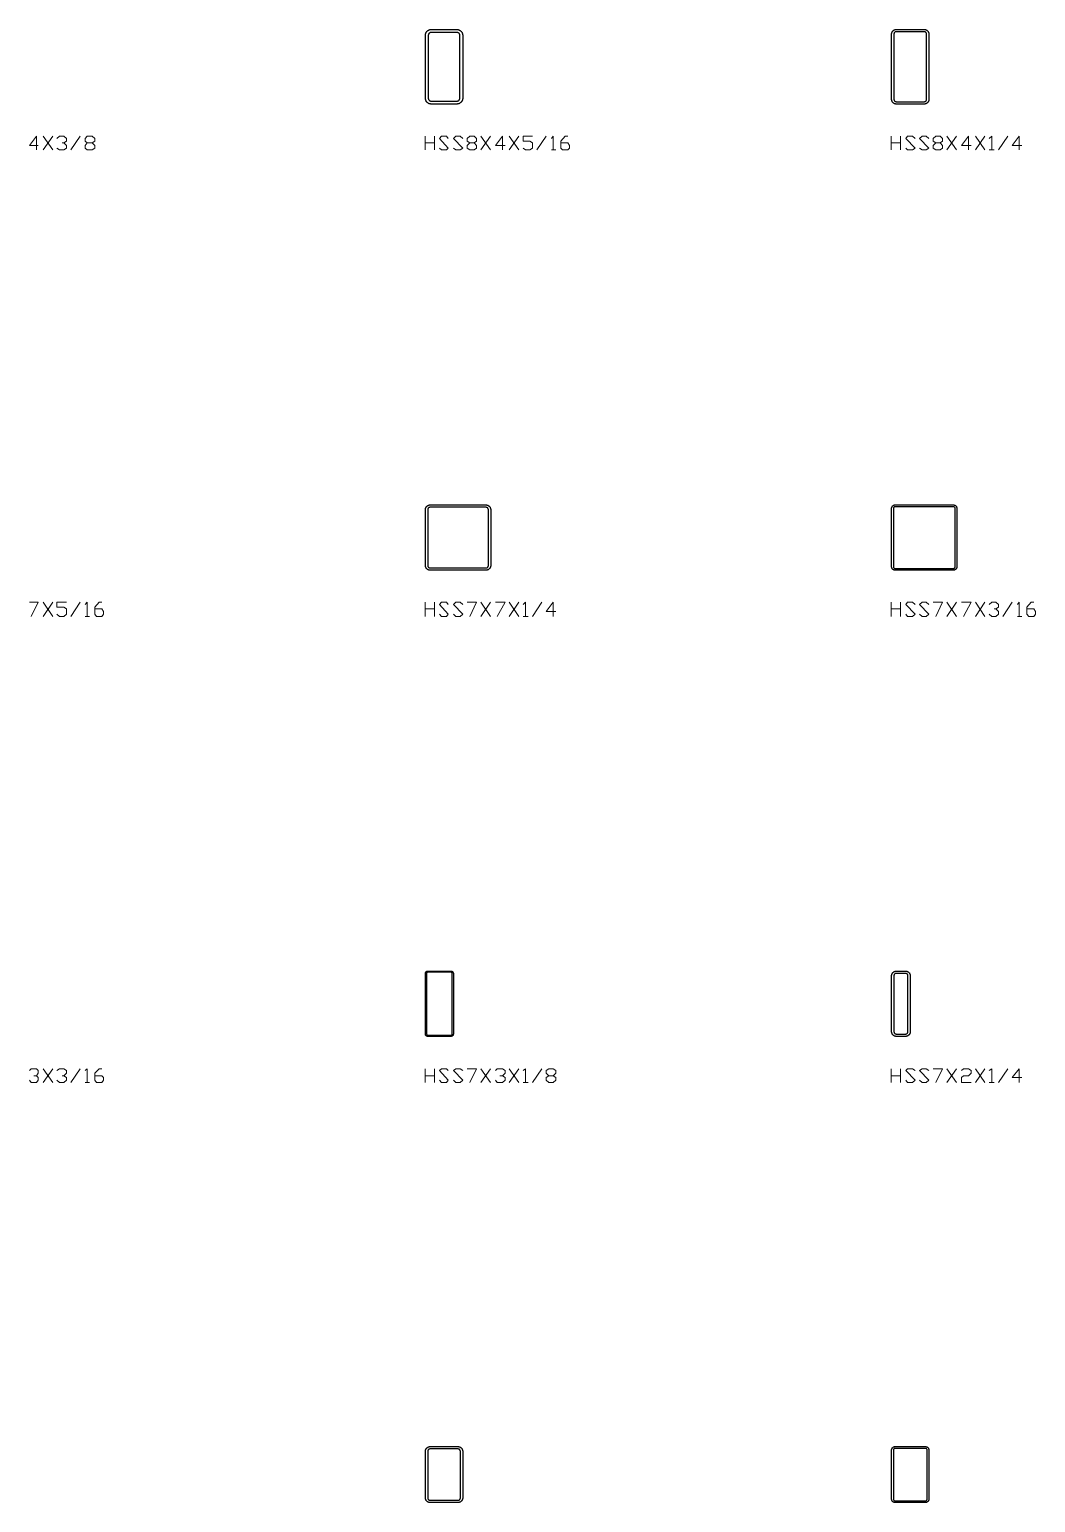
# Model space of a CAD drawing. Header units: inches. Extents: x 0 to 975, y -1305 to 34.
# Drawn here: x 607.5 to 715.4, y -950 to -792 of the extents above; entities that cross this region are included whole.
import ezdxf

# ---------------------------------------------------------------- set-up
doc = ezdxf.new("R2010")
doc.units = ezdxf.units.IN
doc.header["$MEASUREMENT"] = 0
doc.layers.add('AISC_STEEL', color=7, linetype='Continuous')

msp = doc.modelspace()

# ---------------------------------------------------------------- linework, layer by layer
at = {"color": 3, "lineweight": 0}
for p, q in [((609.01, -803.43), (610.03, -804.9)), ((609.01, -804.9), (610.03, -803.43)), ((611.97, -804.9), (612.98, -803.43)), ((649.96, -804.9), (649.96, -803.43)), ((649.96, -804.16), (650.97, -804.16)), ((650.97, -803.43), (650.97, -804.9)), ((655.95, -803.43), (656.97, -804.9)), ((655.95, -804.9), (656.97, -803.43)), ((659, -803.43), (660.01, -804.9)), ((659, -804.9), (660.01, -803.43)), ((661.95, -804.9), (662.96, -803.43)), ((699.94, -804.9), (699.94, -803.43)), ((699.94, -804.16), (700.95, -804.16)), ((700.95, -803.43), (700.95, -804.9)), ((705.93, -803.43), (706.95, -804.9)), ((705.93, -804.9), (706.95, -803.43)), ((708.98, -803.43), (709.99, -804.9)), ((708.98, -804.9), (709.99, -803.43)), ((711.47, -804.9), (712.48, -803.43)), ((663.51, -804.9), (663.98, -804.9)), ((710.45, -804.9), (711.01, -804.9)), ((609.01, -853.41), (610.03, -854.98)), ((609.01, -854.98), (610.03, -853.41)), ((611.97, -854.98), (612.98, -853.41)), ((649.96, -854.98), (649.96, -853.41)), ((649.96, -854.15), (650.97, -854.15)), ((650.97, -853.41), (650.97, -854.98)), ((655.95, -853.41), (656.97, -854.98)), ((655.95, -854.98), (656.97, -853.41)), ((659, -853.41), (660.01, -854.98)), ((659, -854.98), (660.01, -853.41)), ((661.49, -854.98), (662.5, -853.41)), ((699.94, -854.98), (699.94, -853.41)), ((699.94, -854.15), (700.95, -854.15)), ((700.95, -853.41), (700.95, -854.98)), ((705.93, -853.41), (706.95, -854.98)), ((705.93, -854.98), (706.95, -853.41)), ((708.98, -853.41), (709.99, -854.98)), ((708.98, -854.98), (709.99, -853.41)), ((711.93, -854.98), (712.94, -853.41)), ((613.53, -854.98), (613.99, -854.98)), ((660.47, -854.98), (661.03, -854.98)), ((713.5, -854.98), (713.96, -854.98)), ((609.01, -903.48), (610.03, -904.96)), ((609.01, -904.96), (610.03, -903.48)), ((611.97, -904.96), (612.98, -903.48)), ((649.96, -904.96), (649.96, -903.48)), ((650.97, -903.48), (650.97, -904.96)), ((655.95, -903.48), (656.97, -904.96)), ((655.95, -904.96), (656.97, -903.48)), ((659, -903.48), (660.01, -904.96)), ((659, -904.96), (660.01, -903.48)), ((661.49, -904.96), (662.5, -903.48)), ((699.94, -904.96), (699.94, -903.48)), ((700.95, -903.48), (700.95, -904.96)), ((705.93, -903.48), (706.95, -904.96)), ((705.93, -904.96), (706.95, -903.48)), ((708.98, -903.48), (709.99, -904.96)), ((708.98, -904.96), (709.99, -903.48)), ((711.47, -904.96), (712.48, -903.48)), ((613.53, -904.96), (613.99, -904.96)), ((649.96, -904.22), (650.97, -904.22)), ((660.47, -904.96), (661.03, -904.96)), ((699.94, -904.22), (700.95, -904.22)), ((710.45, -904.96), (711.01, -904.96))]:
    msp.add_line(p, q, dxfattribs=at)
for points in [[(608.46, -804.44), (607.54, -804.44), (608.28, -803.43), (608.28, -804.9)], [(610.49, -803.7), (610.77, -803.43), (611.23, -803.43), (611.5, -803.7), (611.5, -803.98), (611.23, -804.16), (611.04, -804.16)], [(611.23, -804.16), (611.5, -804.44), (611.5, -804.72), (611.23, -804.9), (610.77, -804.9), (610.49, -804.72)], [(614.27, -804.16), (614.55, -804.44), (614.55, -804.72), (614.27, -804.9), (613.72, -804.9), (613.53, -804.72), (613.53, -804.44), (613.72, -804.16), (614.27, -804.16), (614.55, -803.98), (614.55, -803.7), (614.27, -803.43), (613.72, -803.43), (613.53, -803.7), (613.53, -803.98), (613.72, -804.16)], [(651.53, -804.72), (651.71, -804.9), (652.26, -804.9), (652.45, -804.72), (651.53, -803.7), (651.71, -803.43), (652.26, -803.43), (652.45, -803.7)], [(653, -804.72), (653.28, -804.9), (653.74, -804.9), (654.02, -804.72), (653, -803.7), (653.28, -803.43), (653.74, -803.43), (654.02, -803.7)], [(655.22, -804.16), (655.49, -804.44), (655.49, -804.72), (655.22, -804.9), (654.75, -804.9), (654.48, -804.72), (654.48, -804.44), (654.75, -804.16), (655.22, -804.16), (655.49, -803.98), (655.49, -803.7), (655.22, -803.43), (654.75, -803.43), (654.48, -803.7), (654.48, -803.98), (654.75, -804.16)], [(658.54, -804.44), (657.52, -804.44), (658.26, -803.43), (658.26, -804.9)], [(660.47, -804.72), (660.75, -804.9), (661.21, -804.9), (661.49, -804.72), (661.49, -804.16), (661.21, -803.98), (660.47, -803.98), (660.47, -803.43), (661.49, -803.43)], [(663.51, -803.7), (663.7, -803.43), (663.7, -804.9)], [(664.53, -804.16), (665.27, -804.16), (665.45, -804.44), (665.45, -804.72), (665.27, -804.9), (664.71, -804.9), (664.53, -804.72), (664.53, -803.98), (664.99, -803.43), (665.27, -803.43)], [(701.51, -804.72), (701.69, -804.9), (702.25, -804.9), (702.52, -804.72), (701.51, -803.7), (701.69, -803.43), (702.25, -803.43), (702.52, -803.7)], [(702.98, -804.72), (703.26, -804.9), (703.72, -804.9), (704, -804.72), (702.98, -803.7), (703.26, -803.43), (703.72, -803.43), (704, -803.7)], [(705.2, -804.16), (705.47, -804.44), (705.47, -804.72), (705.2, -804.9), (704.74, -804.9), (704.46, -804.72), (704.46, -804.44), (704.74, -804.16), (705.2, -804.16), (705.47, -803.98), (705.47, -803.7), (705.2, -803.43), (704.74, -803.43), (704.46, -803.7), (704.46, -803.98), (704.74, -804.16)], [(708.52, -804.44), (707.5, -804.44), (708.24, -803.43), (708.24, -804.9)], [(710.45, -803.7), (710.73, -803.43), (710.73, -804.9)], [(713.96, -804.44), (712.94, -804.44), (713.68, -803.43), (713.68, -804.9)], [(607.54, -853.41), (608.46, -853.41), (607.72, -854.98)], [(610.49, -854.7), (610.77, -854.98), (611.23, -854.98), (611.5, -854.7), (611.5, -854.15), (611.23, -853.96), (610.49, -853.96), (610.49, -853.41), (611.5, -853.41)], [(613.53, -853.68), (613.72, -853.41), (613.72, -854.98)], [(614.55, -854.15), (615.29, -854.15), (615.47, -854.42), (615.47, -854.7), (615.29, -854.98), (614.73, -854.98), (614.55, -854.7), (614.55, -853.96), (615.01, -853.41), (615.29, -853.41)], [(651.53, -854.7), (651.71, -854.98), (652.26, -854.98), (652.45, -854.7), (651.53, -853.68), (651.71, -853.41), (652.26, -853.41), (652.45, -853.68)], [(653, -854.7), (653.28, -854.98), (653.74, -854.98), (654.02, -854.7), (653, -853.68), (653.28, -853.41), (653.74, -853.41), (654.02, -853.68)], [(654.48, -853.41), (655.49, -853.41), (654.75, -854.98)], [(657.52, -853.41), (658.54, -853.41), (657.71, -854.98)], [(660.47, -853.68), (660.75, -853.41), (660.75, -854.98)], [(663.98, -854.42), (662.96, -854.42), (663.7, -853.41), (663.7, -854.98)], [(701.51, -854.7), (701.69, -854.98), (702.25, -854.98), (702.52, -854.7), (701.51, -853.68), (701.69, -853.41), (702.25, -853.41), (702.52, -853.68)], [(702.98, -854.7), (703.26, -854.98), (703.72, -854.98), (704, -854.7), (702.98, -853.68), (703.26, -853.41), (703.72, -853.41), (704, -853.68)], [(704.46, -853.41), (705.47, -853.41), (704.74, -854.98)], [(707.5, -853.41), (708.52, -853.41), (707.69, -854.98)], [(710.45, -853.68), (710.73, -853.41), (711.19, -853.41), (711.47, -853.68), (711.47, -853.96), (711.19, -854.15), (711.01, -854.15)], [(711.19, -854.15), (711.47, -854.42), (711.47, -854.7), (711.19, -854.98), (710.73, -854.98), (710.45, -854.7)], [(713.5, -853.68), (713.68, -853.41), (713.68, -854.98)], [(714.51, -854.15), (715.25, -854.15), (715.43, -854.42), (715.43, -854.7), (715.25, -854.98), (714.7, -854.98), (714.51, -854.7), (714.51, -853.96), (714.97, -853.41), (715.25, -853.41)], [(607.54, -903.67), (607.72, -903.48), (608.28, -903.48), (608.46, -903.67), (608.46, -903.94), (608.28, -904.22), (608, -904.22)], [(610.49, -903.67), (610.77, -903.48), (611.23, -903.48), (611.5, -903.67), (611.5, -903.94), (611.23, -904.22), (611.04, -904.22)], [(613.53, -903.67), (613.72, -903.48), (613.72, -904.96)], [(614.55, -904.22), (615.29, -904.22), (615.47, -904.4), (615.47, -904.68), (615.29, -904.96), (614.73, -904.96), (614.55, -904.68), (614.55, -903.94), (615.01, -903.48), (615.29, -903.48)], [(651.53, -904.68), (651.71, -904.96), (652.26, -904.96), (652.45, -904.68), (651.53, -903.67), (651.71, -903.48), (652.26, -903.48), (652.45, -903.67)], [(653, -904.68), (653.28, -904.96), (653.74, -904.96), (654.02, -904.68), (653, -903.67), (653.28, -903.48), (653.74, -903.48), (654.02, -903.67)], [(654.48, -903.48), (655.49, -903.48), (654.75, -904.96)], [(657.52, -903.67), (657.71, -903.48), (658.26, -903.48), (658.54, -903.67), (658.54, -903.94), (658.26, -904.22), (657.98, -904.22)], [(660.47, -903.67), (660.75, -903.48), (660.75, -904.96)], [(663.7, -904.22), (663.98, -904.4), (663.98, -904.68), (663.7, -904.96), (663.24, -904.96), (662.96, -904.68), (662.96, -904.4), (663.24, -904.22), (663.7, -904.22), (663.98, -903.94), (663.98, -903.67), (663.7, -903.48), (663.24, -903.48), (662.96, -903.67), (662.96, -903.94), (663.24, -904.22)], [(701.51, -904.68), (701.69, -904.96), (702.25, -904.96), (702.52, -904.68), (701.51, -903.67), (701.69, -903.48), (702.25, -903.48), (702.52, -903.67)], [(702.98, -904.68), (703.26, -904.96), (703.72, -904.96), (704, -904.68), (702.98, -903.67), (703.26, -903.48), (703.72, -903.48), (704, -903.67)], [(704.46, -903.48), (705.47, -903.48), (704.74, -904.96)], [(707.5, -903.67), (707.69, -903.48), (708.24, -903.48), (708.52, -903.67), (708.52, -903.94), (708.24, -904.22), (707.69, -904.22), (707.5, -904.4), (707.5, -904.96), (708.52, -904.96)], [(710.45, -903.67), (710.73, -903.48), (710.73, -904.96)], [(713.96, -904.4), (712.94, -904.4), (713.68, -903.48), (713.68, -904.96)], [(608.28, -904.22), (608.46, -904.4), (608.46, -904.68), (608.28, -904.96), (607.72, -904.96), (607.54, -904.68)], [(611.23, -904.22), (611.5, -904.4), (611.5, -904.68), (611.23, -904.96), (610.77, -904.96), (610.49, -904.68)], [(658.26, -904.22), (658.54, -904.4), (658.54, -904.68), (658.26, -904.96), (657.71, -904.96), (657.52, -904.68)]]:
    msp.add_lwpolyline(points, dxfattribs=at)
at = {"layer": 'AISC_STEEL'}
for points in [[(653.38, -792), (653.4, -792), (653.43, -792), (653.46, -792.01), (653.49, -792.01), (653.52, -792.02), (653.55, -792.03), (653.58, -792.03), (653.61, -792.04), (653.63, -792.06), (653.66, -792.07), (653.69, -792.08), (653.71, -792.1), (653.74, -792.12), (653.76, -792.13), (653.78, -792.15), (653.81, -792.17), (653.83, -792.19), (653.85, -792.22), (653.87, -792.24), (653.88, -792.26), (653.9, -792.29), (653.92, -792.31), (653.93, -792.34), (653.94, -792.37), (653.96, -792.39), (653.97, -792.42), (653.97, -792.45), (653.98, -792.48), (653.99, -792.51), (653.99, -792.54), (654, -792.57), (654, -792.6), (654, -792.62), (654, -799.38), (654, -799.4), (654, -799.43), (653.99, -799.46), (653.99, -799.49), (653.98, -799.52), (653.97, -799.55), (653.97, -799.58), (653.96, -799.61), (653.94, -799.63), (653.93, -799.66), (653.92, -799.69), (653.9, -799.71), (653.88, -799.74), (653.87, -799.76), (653.85, -799.78), (653.83, -799.81), (653.81, -799.83), (653.78, -799.85), (653.76, -799.87), (653.74, -799.88), (653.71, -799.9), (653.69, -799.92), (653.66, -799.93), (653.63, -799.94), (653.61, -799.96), (653.58, -799.97), (653.55, -799.97), (653.52, -799.98), (653.49, -799.99), (653.46, -799.99), (653.43, -800), (653.4, -800), (653.38, -800), (650.62, -800), (650.6, -800), (650.57, -800), (650.54, -799.99), (650.51, -799.99), (650.48, -799.98), (650.45, -799.97), (650.42, -799.97), (650.39, -799.96), (650.37, -799.94), (650.34, -799.93), (650.31, -799.92), (650.29, -799.9), (650.26, -799.88), (650.24, -799.87), (650.22, -799.85), (650.19, -799.83), (650.17, -799.81), (650.15, -799.78), (650.13, -799.76), (650.12, -799.74), (650.1, -799.71), (650.08, -799.69), (650.07, -799.66), (650.06, -799.63), (650.04, -799.61), (650.03, -799.58), (650.03, -799.55), (650.02, -799.52), (650.01, -799.49), (650.01, -799.46), (650, -799.43), (650, -799.4), (650, -799.38), (650, -792.62), (650, -792.6), (650, -792.57), (650.01, -792.54), (650.01, -792.51), (650.02, -792.48), (650.03, -792.45), (650.03, -792.42), (650.04, -792.39), (650.06, -792.37), (650.07, -792.34), (650.08, -792.31), (650.1, -792.29), (650.12, -792.26), (650.13, -792.24), (650.15, -792.22), (650.17, -792.19), (650.19, -792.17), (650.22, -792.15), (650.24, -792.13), (650.26, -792.12), (650.29, -792.1), (650.31, -792.08), (650.34, -792.07), (650.37, -792.06), (650.39, -792.04), (650.42, -792.03), (650.45, -792.03), (650.48, -792.02), (650.51, -792.01), (650.54, -792.01), (650.57, -792), (650.6, -792), (650.62, -792)], [(650.62, -792.31), (650.6, -792.31), (650.57, -792.32), (650.54, -792.32), (650.51, -792.33), (650.49, -792.35), (650.46, -792.36), (650.44, -792.38), (650.41, -792.39), (650.39, -792.41), (650.38, -792.44), (650.36, -792.46), (650.35, -792.49), (650.33, -792.51), (650.32, -792.54), (650.32, -792.57), (650.31, -792.6), (650.31, -792.62), (650.31, -799.38), (650.31, -799.4), (650.32, -799.43), (650.32, -799.46), (650.33, -799.49), (650.35, -799.51), (650.36, -799.54), (650.38, -799.56), (650.39, -799.59), (650.41, -799.61), (650.44, -799.62), (650.46, -799.64), (650.49, -799.65), (650.51, -799.67), (650.54, -799.68), (650.57, -799.68), (650.6, -799.69), (650.62, -799.69), (653.38, -799.69), (653.4, -799.69), (653.43, -799.68), (653.46, -799.68), (653.49, -799.67), (653.51, -799.65), (653.54, -799.64), (653.56, -799.62), (653.59, -799.61), (653.61, -799.59), (653.62, -799.56), (653.64, -799.54), (653.65, -799.51), (653.67, -799.49), (653.68, -799.46), (653.68, -799.43), (653.69, -799.4), (653.69, -799.38), (653.69, -792.62), (653.69, -792.6), (653.68, -792.57), (653.68, -792.54), (653.67, -792.51), (653.65, -792.49), (653.64, -792.46), (653.62, -792.44), (653.61, -792.41), (653.59, -792.39), (653.56, -792.38), (653.54, -792.36), (653.51, -792.35), (653.49, -792.33), (653.46, -792.32), (653.43, -792.32), (653.4, -792.31), (653.38, -792.31)], [(703.5, -792), (703.53, -792), (703.56, -792), (703.59, -792.01), (703.62, -792.01), (703.64, -792.02), (703.67, -792.03), (703.7, -792.04), (703.72, -792.05), (703.75, -792.07), (703.77, -792.08), (703.8, -792.1), (703.82, -792.12), (703.84, -792.14), (703.86, -792.16), (703.88, -792.18), (703.9, -792.2), (703.92, -792.23), (703.93, -792.25), (703.95, -792.28), (703.96, -792.3), (703.97, -792.33), (703.98, -792.36), (703.99, -792.38), (703.99, -792.41), (704, -792.44), (704, -792.47), (704, -792.5), (704, -799.5), (704, -799.53), (704, -799.56), (703.99, -799.59), (703.99, -799.62), (703.98, -799.64), (703.97, -799.67), (703.96, -799.7), (703.95, -799.72), (703.93, -799.75), (703.92, -799.77), (703.9, -799.8), (703.88, -799.82), (703.86, -799.84), (703.84, -799.86), (703.82, -799.88), (703.8, -799.9), (703.77, -799.92), (703.75, -799.93), (703.72, -799.95), (703.7, -799.96), (703.67, -799.97), (703.64, -799.98), (703.62, -799.99), (703.59, -799.99), (703.56, -800), (703.53, -800), (703.5, -800), (700.5, -800), (700.47, -800), (700.44, -800), (700.41, -799.99), (700.38, -799.99), (700.36, -799.98), (700.33, -799.97), (700.3, -799.96), (700.28, -799.95), (700.25, -799.93), (700.23, -799.92), (700.2, -799.9), (700.18, -799.88), (700.16, -799.86), (700.14, -799.84), (700.12, -799.82), (700.1, -799.8), (700.08, -799.77), (700.07, -799.75), (700.05, -799.72), (700.04, -799.7), (700.03, -799.67), (700.02, -799.64), (700.01, -799.62), (700.01, -799.59), (700, -799.56), (700, -799.53), (700, -799.5), (700, -792.5), (700, -792.47), (700, -792.44), (700.01, -792.41), (700.01, -792.38), (700.02, -792.36), (700.03, -792.33), (700.04, -792.3), (700.05, -792.28), (700.07, -792.25), (700.08, -792.23), (700.1, -792.2), (700.12, -792.18), (700.14, -792.16), (700.16, -792.14), (700.18, -792.12), (700.2, -792.1), (700.23, -792.08), (700.25, -792.07), (700.28, -792.05), (700.3, -792.04), (700.33, -792.03), (700.36, -792.02), (700.38, -792.01), (700.41, -792.01), (700.44, -792), (700.47, -792), (700.5, -792)], [(700.5, -792.25), (700.47, -792.25), (700.44, -792.26), (700.42, -792.26), (700.39, -792.27), (700.37, -792.29), (700.34, -792.3), (700.32, -792.32), (700.3, -792.34), (700.29, -792.37), (700.27, -792.39), (700.26, -792.42), (700.26, -792.44), (700.25, -792.47), (700.25, -792.5), (700.25, -799.5), (700.25, -799.53), (700.26, -799.56), (700.26, -799.58), (700.27, -799.61), (700.29, -799.63), (700.3, -799.66), (700.32, -799.68), (700.34, -799.7), (700.37, -799.71), (700.39, -799.73), (700.42, -799.74), (700.44, -799.74), (700.47, -799.75), (700.5, -799.75), (703.5, -799.75), (703.53, -799.75), (703.56, -799.74), (703.58, -799.74), (703.61, -799.73), (703.63, -799.71), (703.66, -799.7), (703.68, -799.68), (703.7, -799.66), (703.71, -799.63), (703.73, -799.61), (703.74, -799.58), (703.74, -799.56), (703.75, -799.53), (703.75, -799.5), (703.75, -792.5), (703.75, -792.47), (703.74, -792.44), (703.74, -792.42), (703.73, -792.39), (703.71, -792.37), (703.7, -792.34), (703.68, -792.32), (703.66, -792.3), (703.63, -792.29), (703.61, -792.27), (703.58, -792.26), (703.56, -792.26), (703.53, -792.25), (703.5, -792.25)], [(656.5, -843), (656.53, -843), (656.56, -843), (656.59, -843.01), (656.62, -843.01), (656.64, -843.02), (656.67, -843.03), (656.7, -843.04), (656.72, -843.05), (656.75, -843.07), (656.77, -843.08), (656.8, -843.1), (656.82, -843.12), (656.84, -843.14), (656.86, -843.16), (656.88, -843.18), (656.9, -843.2), (656.92, -843.23), (656.93, -843.25), (656.95, -843.28), (656.96, -843.3), (656.97, -843.33), (656.98, -843.36), (656.99, -843.38), (656.99, -843.41), (657, -843.44), (657, -843.47), (657, -843.5), (657, -849.5), (657, -849.53), (657, -849.56), (656.99, -849.59), (656.99, -849.62), (656.98, -849.64), (656.97, -849.67), (656.96, -849.7), (656.95, -849.72), (656.93, -849.75), (656.92, -849.77), (656.9, -849.8), (656.88, -849.82), (656.86, -849.84), (656.84, -849.86), (656.82, -849.88), (656.8, -849.9), (656.77, -849.92), (656.75, -849.93), (656.72, -849.95), (656.7, -849.96), (656.67, -849.97), (656.64, -849.98), (656.62, -849.99), (656.59, -849.99), (656.56, -850), (656.53, -850), (656.5, -850), (650.5, -850), (650.47, -850), (650.44, -850), (650.41, -849.99), (650.38, -849.99), (650.36, -849.98), (650.33, -849.97), (650.3, -849.96), (650.28, -849.95), (650.25, -849.93), (650.23, -849.92), (650.2, -849.9), (650.18, -849.88), (650.16, -849.86), (650.14, -849.84), (650.12, -849.82), (650.1, -849.8), (650.08, -849.77), (650.07, -849.75), (650.05, -849.72), (650.04, -849.7), (650.03, -849.67), (650.02, -849.64), (650.01, -849.62), (650.01, -849.59), (650, -849.56), (650, -849.53), (650, -849.5), (650, -843.5), (650, -843.47), (650, -843.44), (650.01, -843.41), (650.01, -843.38), (650.02, -843.36), (650.03, -843.33), (650.04, -843.3), (650.05, -843.28), (650.07, -843.25), (650.08, -843.23), (650.1, -843.2), (650.12, -843.18), (650.14, -843.16), (650.16, -843.14), (650.18, -843.12), (650.2, -843.1), (650.23, -843.08), (650.25, -843.07), (650.28, -843.05), (650.3, -843.04), (650.33, -843.03), (650.36, -843.02), (650.38, -843.01), (650.41, -843.01), (650.44, -843), (650.47, -843), (650.5, -843)], [(650.5, -843.25), (650.47, -843.25), (650.44, -843.26), (650.42, -843.26), (650.39, -843.27), (650.37, -843.29), (650.34, -843.3), (650.32, -843.32), (650.3, -843.34), (650.29, -843.37), (650.27, -843.39), (650.26, -843.42), (650.26, -843.44), (650.25, -843.47), (650.25, -843.5), (650.25, -849.5), (650.25, -849.53), (650.26, -849.56), (650.26, -849.58), (650.27, -849.61), (650.29, -849.63), (650.3, -849.66), (650.32, -849.68), (650.34, -849.7), (650.37, -849.71), (650.39, -849.73), (650.42, -849.74), (650.44, -849.74), (650.47, -849.75), (650.5, -849.75), (656.5, -849.75), (656.53, -849.75), (656.56, -849.74), (656.58, -849.74), (656.61, -849.73), (656.63, -849.71), (656.66, -849.7), (656.68, -849.68), (656.7, -849.66), (656.71, -849.63), (656.73, -849.61), (656.74, -849.58), (656.74, -849.56), (656.75, -849.53), (656.75, -849.5), (656.75, -843.5), (656.75, -843.47), (656.74, -843.44), (656.74, -843.42), (656.73, -843.39), (656.71, -843.37), (656.7, -843.34), (656.68, -843.32), (656.66, -843.3), (656.63, -843.29), (656.61, -843.27), (656.58, -843.26), (656.56, -843.26), (656.53, -843.25), (656.5, -843.25)], [(706.62, -843), (706.65, -843), (706.68, -843), (706.71, -843.01), (706.74, -843.02), (706.77, -843.03), (706.8, -843.04), (706.82, -843.06), (706.85, -843.07), (706.87, -843.09), (706.89, -843.11), (706.91, -843.13), (706.93, -843.15), (706.94, -843.18), (706.96, -843.2), (706.97, -843.23), (706.98, -843.26), (706.99, -843.29), (707, -843.32), (707, -843.35), (707, -843.38), (707, -849.62), (707, -849.65), (707, -849.68), (706.99, -849.71), (706.98, -849.74), (706.97, -849.77), (706.96, -849.8), (706.94, -849.82), (706.93, -849.85), (706.91, -849.87), (706.89, -849.89), (706.87, -849.91), (706.85, -849.93), (706.82, -849.94), (706.8, -849.96), (706.77, -849.97), (706.74, -849.98), (706.71, -849.99), (706.68, -850), (706.65, -850), (706.62, -850), (700.38, -850), (700.35, -850), (700.32, -850), (700.29, -849.99), (700.26, -849.98), (700.23, -849.97), (700.2, -849.96), (700.18, -849.94), (700.15, -849.93), (700.13, -849.91), (700.11, -849.89), (700.09, -849.87), (700.07, -849.85), (700.06, -849.82), (700.04, -849.8), (700.03, -849.77), (700.02, -849.74), (700.01, -849.71), (700, -849.68), (700, -849.65), (700, -849.62), (700, -843.38), (700, -843.35), (700, -843.32), (700.01, -843.29), (700.02, -843.26), (700.03, -843.23), (700.04, -843.2), (700.06, -843.18), (700.07, -843.15), (700.09, -843.13), (700.11, -843.11), (700.13, -843.09), (700.15, -843.07), (700.18, -843.06), (700.2, -843.04), (700.23, -843.03), (700.26, -843.02), (700.29, -843.01), (700.32, -843), (700.35, -843), (700.38, -843)], [(700.38, -843.19), (700.35, -843.19), (700.33, -843.19), (700.3, -843.2), (700.28, -843.21), (700.26, -843.23), (700.24, -843.24), (700.23, -843.26), (700.21, -843.28), (700.2, -843.3), (700.19, -843.33), (700.19, -843.35), (700.19, -843.38), (700.19, -849.62), (700.19, -849.65), (700.19, -849.67), (700.2, -849.7), (700.21, -849.72), (700.23, -849.74), (700.24, -849.76), (700.26, -849.77), (700.28, -849.79), (700.3, -849.8), (700.33, -849.81), (700.35, -849.81), (700.38, -849.81), (706.62, -849.81), (706.65, -849.81), (706.67, -849.81), (706.7, -849.8), (706.72, -849.79), (706.74, -849.77), (706.76, -849.76), (706.77, -849.74), (706.79, -849.72), (706.8, -849.7), (706.81, -849.67), (706.81, -849.65), (706.81, -849.62), (706.81, -843.38), (706.81, -843.35), (706.81, -843.33), (706.8, -843.3), (706.79, -843.28), (706.77, -843.26), (706.76, -843.24), (706.74, -843.23), (706.72, -843.21), (706.7, -843.2), (706.67, -843.19), (706.65, -843.19), (706.62, -843.19)], [(652.75, -893), (652.78, -893), (652.81, -893.01), (652.83, -893.01), (652.86, -893.02), (652.88, -893.04), (652.91, -893.05), (652.93, -893.07), (652.95, -893.09), (652.96, -893.12), (652.98, -893.14), (652.99, -893.17), (652.99, -893.19), (653, -893.22), (653, -893.25), (653, -899.75), (653, -899.78), (652.99, -899.81), (652.99, -899.83), (652.98, -899.86), (652.96, -899.88), (652.95, -899.91), (652.93, -899.93), (652.91, -899.95), (652.88, -899.96), (652.86, -899.98), (652.83, -899.99), (652.81, -899.99), (652.78, -900), (652.75, -900), (650.25, -900), (650.22, -900), (650.19, -899.99), (650.17, -899.99), (650.14, -899.98), (650.12, -899.96), (650.09, -899.95), (650.07, -899.93), (650.05, -899.91), (650.04, -899.88), (650.02, -899.86), (650.01, -899.83), (650.01, -899.81), (650, -899.78), (650, -899.75), (650, -893.25), (650, -893.22), (650.01, -893.19), (650.01, -893.17), (650.02, -893.14), (650.04, -893.12), (650.05, -893.09), (650.07, -893.07), (650.09, -893.05), (650.12, -893.04), (650.14, -893.02), (650.17, -893.01), (650.19, -893.01), (650.22, -893), (650.25, -893)], [(650.25, -893.12), (650.23, -893.13), (650.22, -893.13), (650.2, -893.13), (650.19, -893.14), (650.17, -893.15), (650.16, -893.16), (650.15, -893.17), (650.14, -893.19), (650.13, -893.2), (650.13, -893.22), (650.13, -893.23), (650.12, -893.25), (650.12, -899.75), (650.13, -899.77), (650.13, -899.78), (650.13, -899.8), (650.14, -899.81), (650.15, -899.83), (650.16, -899.84), (650.17, -899.85), (650.19, -899.86), (650.2, -899.87), (650.22, -899.87), (650.23, -899.87), (650.25, -899.88), (652.75, -899.88), (652.77, -899.87), (652.78, -899.87), (652.8, -899.87), (652.81, -899.86), (652.83, -899.85), (652.84, -899.84), (652.85, -899.83), (652.86, -899.81), (652.87, -899.8), (652.87, -899.78), (652.87, -899.77), (652.88, -899.75), (652.88, -893.25), (652.87, -893.23), (652.87, -893.22), (652.87, -893.2), (652.86, -893.19), (652.85, -893.17), (652.84, -893.16), (652.83, -893.15), (652.81, -893.14), (652.8, -893.13), (652.78, -893.13), (652.77, -893.13), (652.75, -893.12)], [(701.5, -893), (701.53, -893), (701.56, -893), (701.59, -893.01), (701.62, -893.01), (701.64, -893.02), (701.67, -893.03), (701.7, -893.04), (701.72, -893.05), (701.75, -893.07), (701.77, -893.08), (701.8, -893.1), (701.82, -893.12), (701.84, -893.14), (701.86, -893.16), (701.88, -893.18), (701.9, -893.2), (701.92, -893.23), (701.93, -893.25), (701.95, -893.28), (701.96, -893.3), (701.97, -893.33), (701.98, -893.36), (701.99, -893.38), (701.99, -893.41), (702, -893.44), (702, -893.47), (702, -893.5), (702, -899.5), (702, -899.53), (702, -899.56), (701.99, -899.59), (701.99, -899.62), (701.98, -899.64), (701.97, -899.67), (701.96, -899.7), (701.95, -899.72), (701.93, -899.75), (701.92, -899.77), (701.9, -899.8), (701.88, -899.82), (701.86, -899.84), (701.84, -899.86), (701.82, -899.88), (701.8, -899.9), (701.77, -899.92), (701.75, -899.93), (701.72, -899.95), (701.7, -899.96), (701.67, -899.97), (701.64, -899.98), (701.62, -899.99), (701.59, -899.99), (701.56, -900), (701.53, -900), (701.5, -900), (700.5, -900), (700.47, -900), (700.44, -900), (700.41, -899.99), (700.38, -899.99), (700.36, -899.98), (700.33, -899.97), (700.3, -899.96), (700.28, -899.95), (700.25, -899.93), (700.23, -899.92), (700.2, -899.9), (700.18, -899.88), (700.16, -899.86), (700.14, -899.84), (700.12, -899.82), (700.1, -899.8), (700.08, -899.77), (700.07, -899.75), (700.05, -899.72), (700.04, -899.7), (700.03, -899.67), (700.02, -899.64), (700.01, -899.62), (700.01, -899.59), (700, -899.56), (700, -899.53), (700, -899.5), (700, -893.5), (700, -893.47), (700, -893.44), (700.01, -893.41), (700.01, -893.38), (700.02, -893.36), (700.03, -893.33), (700.04, -893.3), (700.05, -893.28), (700.07, -893.25), (700.08, -893.23), (700.1, -893.2), (700.12, -893.18), (700.14, -893.16), (700.16, -893.14), (700.18, -893.12), (700.2, -893.1), (700.23, -893.08), (700.25, -893.07), (700.28, -893.05), (700.3, -893.04), (700.33, -893.03), (700.36, -893.02), (700.38, -893.01), (700.41, -893.01), (700.44, -893), (700.47, -893), (700.5, -893)], [(700.5, -893.25), (700.47, -893.25), (700.44, -893.26), (700.42, -893.26), (700.39, -893.27), (700.37, -893.29), (700.34, -893.3), (700.32, -893.32), (700.3, -893.34), (700.29, -893.37), (700.27, -893.39), (700.26, -893.42), (700.26, -893.44), (700.25, -893.47), (700.25, -893.5), (700.25, -899.5), (700.25, -899.53), (700.26, -899.56), (700.26, -899.58), (700.27, -899.61), (700.29, -899.63), (700.3, -899.66), (700.32, -899.68), (700.34, -899.7), (700.37, -899.71), (700.39, -899.73), (700.42, -899.74), (700.44, -899.74), (700.47, -899.75), (700.5, -899.75), (701.5, -899.75), (701.53, -899.75), (701.56, -899.74), (701.58, -899.74), (701.61, -899.73), (701.63, -899.71), (701.66, -899.7), (701.68, -899.68), (701.7, -899.66), (701.71, -899.63), (701.73, -899.61), (701.74, -899.58), (701.74, -899.56), (701.75, -899.53), (701.75, -899.5), (701.75, -893.5), (701.75, -893.47), (701.74, -893.44), (701.74, -893.42), (701.73, -893.39), (701.71, -893.37), (701.7, -893.34), (701.68, -893.32), (701.66, -893.3), (701.63, -893.29), (701.61, -893.27), (701.58, -893.26), (701.56, -893.26), (701.53, -893.25), (701.5, -893.25)], [(653.5, -944), (653.53, -944), (653.56, -944), (653.59, -944.01), (653.62, -944.01), (653.64, -944.02), (653.67, -944.03), (653.7, -944.04), (653.72, -944.05), (653.75, -944.07), (653.77, -944.08), (653.8, -944.1), (653.82, -944.12), (653.84, -944.14), (653.86, -944.16), (653.88, -944.18), (653.9, -944.2), (653.92, -944.23), (653.93, -944.25), (653.95, -944.28), (653.96, -944.3), (653.97, -944.33), (653.98, -944.36), (653.99, -944.38), (653.99, -944.41), (654, -944.44), (654, -944.47), (654, -944.5), (654, -949.5), (654, -949.53), (654, -949.56), (653.99, -949.59), (653.99, -949.62), (653.98, -949.64), (653.97, -949.67), (653.96, -949.7), (653.95, -949.72), (653.93, -949.75), (653.92, -949.77), (653.9, -949.8), (653.88, -949.82), (653.86, -949.84), (653.84, -949.86), (653.82, -949.88), (653.8, -949.9), (653.77, -949.92), (653.75, -949.93), (653.72, -949.95), (653.7, -949.96), (653.67, -949.97), (653.64, -949.98), (653.62, -949.99), (653.59, -949.99), (653.56, -950), (653.53, -950), (653.5, -950), (650.5, -950), (650.47, -950), (650.44, -950), (650.41, -949.99), (650.38, -949.99), (650.36, -949.98), (650.33, -949.97), (650.3, -949.96), (650.28, -949.95), (650.25, -949.93), (650.23, -949.92), (650.2, -949.9), (650.18, -949.88), (650.16, -949.86), (650.14, -949.84), (650.12, -949.82), (650.1, -949.8), (650.08, -949.77), (650.07, -949.75), (650.05, -949.72), (650.04, -949.7), (650.03, -949.67), (650.02, -949.64), (650.01, -949.62), (650.01, -949.59), (650, -949.56), (650, -949.53), (650, -949.5), (650, -944.5), (650, -944.47), (650, -944.44), (650.01, -944.41), (650.01, -944.38), (650.02, -944.36), (650.03, -944.33), (650.04, -944.3), (650.05, -944.28), (650.07, -944.25), (650.08, -944.23), (650.1, -944.2), (650.12, -944.18), (650.14, -944.16), (650.16, -944.14), (650.18, -944.12), (650.2, -944.1), (650.23, -944.08), (650.25, -944.07), (650.28, -944.05), (650.3, -944.04), (650.33, -944.03), (650.36, -944.02), (650.38, -944.01), (650.41, -944.01), (650.44, -944), (650.47, -944), (650.5, -944)], [(650.5, -944.25), (650.47, -944.25), (650.44, -944.26), (650.42, -944.26), (650.39, -944.27), (650.37, -944.29), (650.34, -944.3), (650.32, -944.32), (650.3, -944.34), (650.29, -944.37), (650.27, -944.39), (650.26, -944.42), (650.26, -944.44), (650.25, -944.47), (650.25, -944.5), (650.25, -949.5), (650.25, -949.53), (650.26, -949.56), (650.26, -949.58), (650.27, -949.61), (650.29, -949.63), (650.3, -949.66), (650.32, -949.68), (650.34, -949.7), (650.37, -949.71), (650.39, -949.73), (650.42, -949.74), (650.44, -949.74), (650.47, -949.75), (650.5, -949.75), (653.5, -949.75), (653.53, -949.75), (653.56, -949.74), (653.58, -949.74), (653.61, -949.73), (653.63, -949.71), (653.66, -949.7), (653.68, -949.68), (653.7, -949.66), (653.71, -949.63), (653.73, -949.61), (653.74, -949.58), (653.74, -949.56), (653.75, -949.53), (653.75, -949.5), (653.75, -944.5), (653.75, -944.47), (653.74, -944.44), (653.74, -944.42), (653.73, -944.39), (653.71, -944.37), (653.7, -944.34), (653.68, -944.32), (653.66, -944.3), (653.63, -944.29), (653.61, -944.27), (653.58, -944.26), (653.56, -944.26), (653.53, -944.25), (653.5, -944.25)], [(703.62, -944), (703.65, -944), (703.68, -944), (703.71, -944.01), (703.74, -944.02), (703.77, -944.03), (703.8, -944.04), (703.82, -944.06), (703.85, -944.07), (703.87, -944.09), (703.89, -944.11), (703.91, -944.13), (703.93, -944.15), (703.94, -944.18), (703.96, -944.2), (703.97, -944.23), (703.98, -944.26), (703.99, -944.29), (704, -944.32), (704, -944.35), (704, -944.38), (704, -949.62), (704, -949.65), (704, -949.68), (703.99, -949.71), (703.98, -949.74), (703.97, -949.77), (703.96, -949.8), (703.94, -949.82), (703.93, -949.85), (703.91, -949.87), (703.89, -949.89), (703.87, -949.91), (703.85, -949.93), (703.82, -949.94), (703.8, -949.96), (703.77, -949.97), (703.74, -949.98), (703.71, -949.99), (703.68, -950), (703.65, -950), (703.62, -950), (700.38, -950), (700.35, -950), (700.32, -950), (700.29, -949.99), (700.26, -949.98), (700.23, -949.97), (700.2, -949.96), (700.18, -949.94), (700.15, -949.93), (700.13, -949.91), (700.11, -949.89), (700.09, -949.87), (700.07, -949.85), (700.06, -949.82), (700.04, -949.8), (700.03, -949.77), (700.02, -949.74), (700.01, -949.71), (700, -949.68), (700, -949.65), (700, -949.62), (700, -944.38), (700, -944.35), (700, -944.32), (700.01, -944.29), (700.02, -944.26), (700.03, -944.23), (700.04, -944.2), (700.06, -944.18), (700.07, -944.15), (700.09, -944.13), (700.11, -944.11), (700.13, -944.09), (700.15, -944.07), (700.18, -944.06), (700.2, -944.04), (700.23, -944.03), (700.26, -944.02), (700.29, -944.01), (700.32, -944), (700.35, -944), (700.38, -944)], [(700.38, -944.19), (700.35, -944.19), (700.33, -944.19), (700.3, -944.2), (700.28, -944.21), (700.26, -944.23), (700.24, -944.24), (700.23, -944.26), (700.21, -944.28), (700.2, -944.3), (700.19, -944.33), (700.19, -944.35), (700.19, -944.38), (700.19, -949.62), (700.19, -949.65), (700.19, -949.67), (700.2, -949.7), (700.21, -949.72), (700.23, -949.74), (700.24, -949.76), (700.26, -949.77), (700.28, -949.79), (700.3, -949.8), (700.33, -949.81), (700.35, -949.81), (700.38, -949.81), (703.62, -949.81), (703.65, -949.81), (703.67, -949.81), (703.7, -949.8), (703.72, -949.79), (703.74, -949.77), (703.76, -949.76), (703.77, -949.74), (703.79, -949.72), (703.8, -949.7), (703.81, -949.67), (703.81, -949.65), (703.81, -949.62), (703.81, -944.38), (703.81, -944.35), (703.81, -944.33), (703.8, -944.3), (703.79, -944.28), (703.77, -944.26), (703.76, -944.24), (703.74, -944.23), (703.72, -944.21), (703.7, -944.2), (703.67, -944.19), (703.65, -944.19), (703.62, -944.19)]]:
    msp.add_lwpolyline(points, close=True, dxfattribs=at)

doc.saveas('drawing.dxf')
